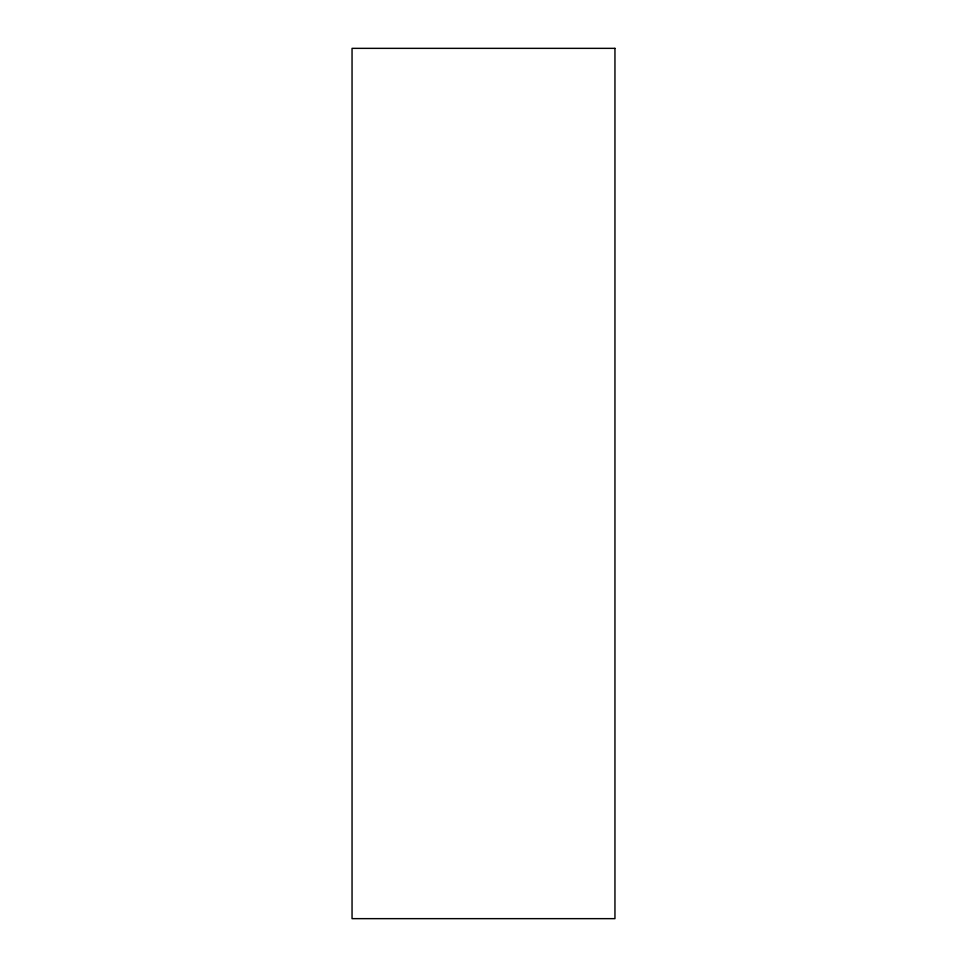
<?xml version="1.0" encoding="UTF-8"?>
<svg xmlns="http://www.w3.org/2000/svg" width="967" height="967" viewBox="0 0 967 967"><rect width="100%" height="100%" fill="white"/><g stroke="black" fill="none" stroke-linecap="round" stroke-linejoin="round"><path stroke-width="1.45" d="M614.952 48.35L352.048 48.35L352.048 918.65L614.952 918.65L614.952 48.35"/></g></svg>
